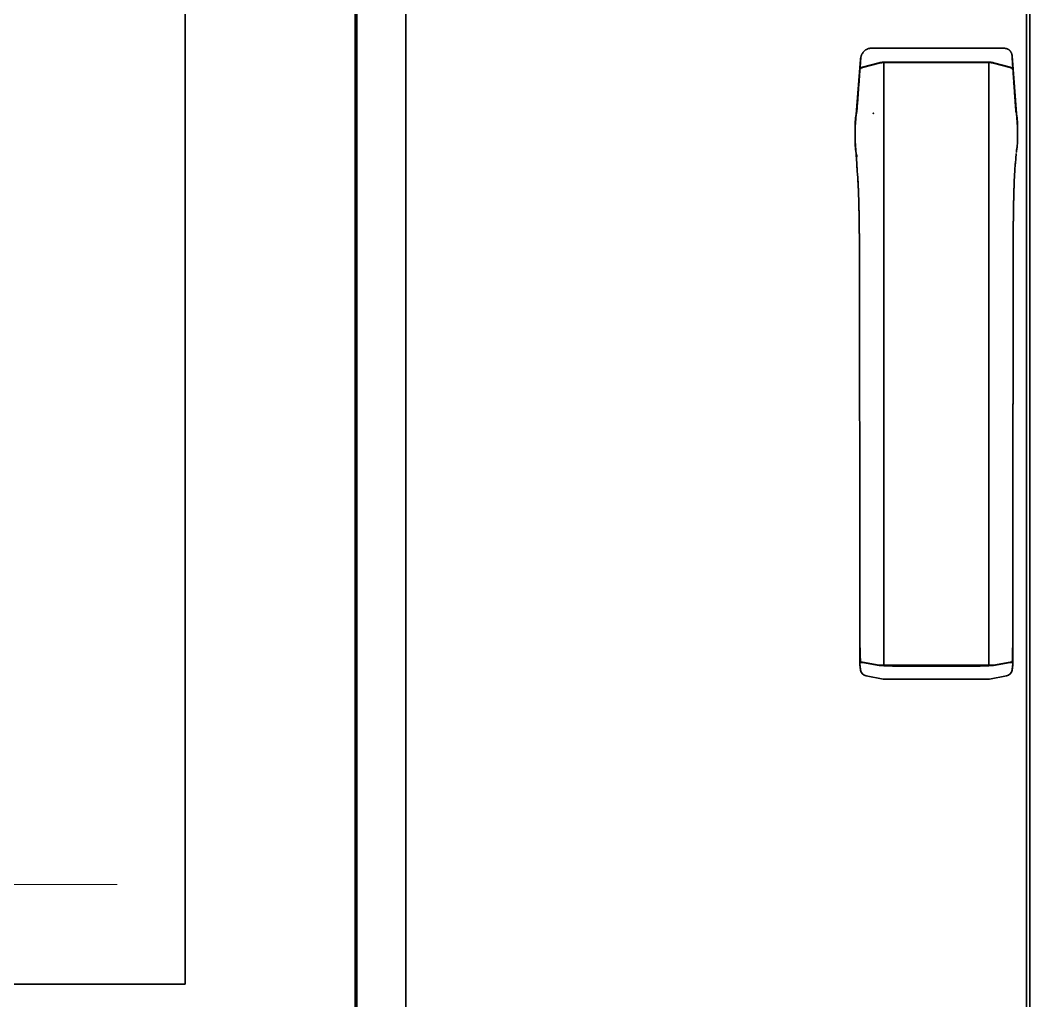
# Model space of a CAD drawing. Extents: x -760 to 4209, y 5795 to 10328.
# Drawn here: x 2413 to 2710.1, y 8201.2 to 8489.8 of the extents above; entities that cross this region are included whole.
import ezdxf

# ---------------------------------------------------------------- set-up
doc = ezdxf.new("R2010")
doc.units = 0
doc.header["$LTSCALE"] = 5
doc.layers.get('0').update_dxf_attribs({"linetype": 'CONTINUOUS', "lineweight": 0})
doc.layers.add('1', color=7, linetype='CONTINUOUS', true_color=0xffffff)

msp = doc.modelspace()

# ---------------------------------------------------------------- linework, layer by layer
at = {"color": 2}
msp.add_line((2118.55, 8235.4), (2441.55, 8235.4), dxfattribs=at)
at = {"layer": '1', "color": 7, "linetype": 'Continuous', "lineweight": 35}
for p, q in [((2511.55, 8055.9), (2511.55, 8802.4)), ((2512.05, 8055.9), (2512.05, 8802.4)), ((2526.47, 8055.9), (2526.47, 8802.4)), ((2709.05, 8055.9), (2709.05, 8799.4)), ((2710.05, 8787.58), (2710.05, 8012.25)), ((2461.55, 8206.1), (2461.55, 8699.15)), ((2667.22, 8481.62), (2663.21, 8481.55)), ((2667.25, 8481.62), (2667.22, 8481.62)), ((2667.25, 8481.62), (2697.86, 8481.62)), ((2697.89, 8481.62), (2697.86, 8481.62)), ((2702.71, 8481.54), (2697.89, 8481.62)), ((2660.82, 8475.96), (2665.72, 8477.31)), ((2660.82, 8475.86), (2665.72, 8477.21)), ((2665.72, 8477.21), (2665.72, 8477.31)), ((2697.98, 8477.5), (2667.13, 8477.5)), ((2667.13, 8477.4), (2667.13, 8477.5)), ((2697.98, 8477.4), (2667.13, 8477.4)), ((2667.13, 8477.4), (2667.13, 8299.9)), ((2697.98, 8477.4), (2697.98, 8477.5)), ((2697.98, 8299.9), (2697.98, 8477.4)), ((2704.29, 8475.96), (2699.39, 8477.31)), ((2704.29, 8475.86), (2699.39, 8477.21)), ((2660.21, 8475.55), (2660.24, 8475.77)), ((2660.21, 8475.45), (2660.24, 8475.67)), ((2704.9, 8475.55), (2704.87, 8475.77)), ((2704.9, 8475.45), (2704.87, 8475.67)), ((2704.97, 8471.51), (2704.98, 8471.51)), ((2658.65, 8458.4), (2658.65, 8454.4)), ((2658.65, 8458.4), (2658.65, 8458.4)), ((2706.46, 8458.45), (2706.46, 8458.45)), ((2706.46, 8455.19), (2706.46, 8458.45)), ((2660.13, 8305.01), (2660.14, 8305.01)), ((2704.97, 8305.01), (2704.98, 8305.01)), ((2660.24, 8300.97), (2660.22, 8301.08)), ((2660.24, 8300.87), (2660.22, 8300.98)), ((2665.72, 8300), (2660.82, 8300.85)), ((2665.72, 8299.9), (2660.82, 8300.75)), ((2704.29, 8300.85), (2699.39, 8300)), ((2704.29, 8300.75), (2699.39, 8299.9)), ((2704.89, 8301.08), (2704.87, 8300.97)), ((2704.89, 8300.98), (2704.87, 8300.87)), ((2660.06, 8300.3), (2660.26, 8298.77)), ((2660.07, 8300.04), (2660.28, 8298.51)), ((2667.13, 8300), (2665.72, 8300)), ((2667.13, 8299.9), (2665.72, 8299.9)), ((2666.7, 8299.9), (2667.08, 8299.83)), ((2667.08, 8299.83), (2667.08, 8299.9)), ((2667.13, 8300), (2697.98, 8300)), ((2667.13, 8299.9), (2697.98, 8299.9)), ((2667.25, 8299.9), (2667.25, 8299.82)), ((2667.25, 8299.82), (2669.69, 8299.82)), ((2669.63, 8299.73), (2695.48, 8299.73)), ((2695.42, 8299.82), (2697.86, 8299.82)), ((2697.86, 8299.82), (2697.86, 8299.9)), ((2697.98, 8300), (2699.39, 8300)), ((2697.98, 8299.9), (2699.39, 8299.9)), ((2698.03, 8299.9), (2698.03, 8299.83)), ((2698.03, 8299.83), (2698.41, 8299.9)), ((2704.83, 8298.51), (2705.04, 8300.03)), ((2704.85, 8298.77), (2705.05, 8300.3)), ((2661.89, 8296.81), (2666.88, 8295.86)), ((2667.25, 8295.83), (2697.86, 8295.83)), ((2698.23, 8295.86), (2703.22, 8296.81)), ((2098.55, 8206.1), (2461.55, 8206.1))]:
    msp.add_line(p, q, dxfattribs=at)
for centre, start, end in [((2662.26, 8298.77), 187.6724, 259.2776), ((2702.85, 8298.77), 280.7224, 352.3276), ((2667.25, 8297.83), 259.2776, 270), ((2697.86, 8297.83), 270, 280.7224)]:
    msp.add_arc(centre, 2, start, end, dxfattribs=at)
for centre, major_axis, ratio, start_param, end_param in [((2660.23, 8305.05), (0, -4), 0.021815, 4.712389, 6.161012), ((2660.23, 8304.95), (0, -4), 0.021815, 4.712389, 6.161012), ((2704.88, 8305.05), (0, 4), 0.021815, 3.263766, 4.712389), ((2704.88, 8304.95), (0, 4), 0.021815, 3.263766, 4.712389), ((2662.26, 8298.77), (-1.98, -0.27), 0.981303, 6.146756, 6.283186), ((2667.25, 8299.87), (0.25, 0), 0.19438, 3.940081, 4.712389), ((2672.55, 8299.51), (3, 0), 0.341222, 2.83571, 2.924198), ((2692.55, 8299.51), (-3, 0), 0.341222, 3.358987, 3.447476), ((2697.86, 8299.87), (0.25, 0), 0.19438, 4.712389, 5.484697), ((2702.85, 8298.77), (1.98, -0.27), 0.981303, 6.283185, 6.419614)]:
    msp.add_ellipse(centre, major_axis=major_axis, ratio=ratio, start_param=start_param, end_param=end_param, dxfattribs=at)
for points, degree in [([(2660.34, 8478.97), (2659.76, 8471.12), (2659.19, 8463.27)], 2), ([(2705.93, 8463.27), (2705.36, 8471.5), (2704.8, 8479.73)], 2), ([(2706.46, 8458.45), (2705.92, 8465.39), (2705.39, 8472.33), (2704.85, 8479.27)], 3), ([(2660.26, 8478.27), (2659.72, 8471.65), (2659.19, 8465.02), (2658.65, 8458.4)], 3)]:
    msp.add_open_spline(points, degree=degree, dxfattribs=at)
for points, degree, knots in [([(2660.26, 8478.27), (2660.26, 8478.28), (2660.26, 8478.29), (2660.26, 8478.3), (2660.26, 8478.32), (2660.26, 8478.37), (2660.27, 8478.46), (2660.27, 8478.53), (2660.29, 8478.69), (2660.3, 8478.79), (2660.33, 8478.92), (2660.34, 8478.95), (2660.35, 8479), (2660.37, 8479.08), (2660.39, 8479.15), (2660.43, 8479.3), (2660.47, 8479.4), (2660.53, 8479.55), (2660.55, 8479.6), (2660.59, 8479.69), (2660.62, 8479.74), (2660.69, 8479.88), (2660.74, 8479.97), (2660.85, 8480.15), (2660.97, 8480.32), (2661.1, 8480.47), (2661.2, 8480.59), (2661.24, 8480.63), (2661.29, 8480.68), (2661.31, 8480.7), (2661.35, 8480.73), (2661.44, 8480.82), (2661.61, 8480.97), (2661.78, 8481.08), (2661.95, 8481.19), (2662.03, 8481.23), (2662.16, 8481.3), (2662.21, 8481.32), (2662.28, 8481.35), (2662.3, 8481.36), (2662.35, 8481.38), (2662.37, 8481.39), (2662.49, 8481.43), (2662.58, 8481.46), (2662.77, 8481.5), (2662.86, 8481.52), (2663, 8481.54), (2663.05, 8481.55), (2663.12, 8481.55), (2663.16, 8481.55), (2663.2, 8481.55), (2663.22, 8481.55), (2663.23, 8481.55), (2663.24, 8481.55), (2663.25, 8481.55)], 3, [0, 0, 0, 0, 0.003906, 0.003906, 0.007813, 0.015625, 0.03125, 0.0625, 0.0625, 0.125, 0.125, 0.140625, 0.140625, 0.15625, 0.1875, 0.1875, 0.25, 0.25, 0.28125, 0.28125, 0.3125, 0.3125, 0.375, 0.375, 0.4375, 0.5, 0.5, 0.53125, 0.53125, 0.546875, 0.546875, 0.5625, 0.625, 0.6875, 0.6875, 0.75, 0.75, 0.78125, 0.78125, 0.796875, 0.796875, 0.8125, 0.8125, 0.875, 0.875, 0.9375, 0.9375, 0.96875, 0.96875, 0.984375, 0.992188, 0.996094, 0.996094, 1, 1, 1, 1]), ([(2702.64, 8481.54), (2702.64, 8481.54), (2702.64, 8481.54), (2702.65, 8481.54), (2702.66, 8481.54), (2702.67, 8481.54), (2702.7, 8481.54), (2702.76, 8481.54), (2702.82, 8481.53), (2702.92, 8481.52), (2703.06, 8481.5), (2703.2, 8481.46), (2703.31, 8481.42), (2703.34, 8481.41), (2703.41, 8481.38), (2703.44, 8481.37), (2703.51, 8481.34), (2703.54, 8481.32), (2703.6, 8481.29), (2703.64, 8481.27), (2703.73, 8481.21), (2703.85, 8481.13), (2703.97, 8481.04), (2704.05, 8480.97), (2704.08, 8480.95), (2704.13, 8480.89), (2704.16, 8480.87), (2704.24, 8480.79), (2704.33, 8480.68), (2704.42, 8480.56), (2704.5, 8480.44), (2704.54, 8480.37), (2704.58, 8480.29), (2704.59, 8480.28), (2704.61, 8480.24), (2704.63, 8480.19), (2704.66, 8480.14), (2704.7, 8480.04), (2704.73, 8479.97), (2704.76, 8479.87), (2704.77, 8479.83), (2704.79, 8479.76), (2704.8, 8479.73), (2704.82, 8479.62), (2704.83, 8479.55), (2704.84, 8479.44), (2704.85, 8479.39), (2704.85, 8479.33), (2704.85, 8479.3), (2704.85, 8479.28), (2704.85, 8479.28), (2704.85, 8479.27), (2704.85, 8479.27), (2704.85, 8479.27)], 3, [0, 0, 0, 0, 0.001953, 0.001953, 0.003906, 0.007812, 0.015625, 0.03125, 0.0625, 0.0625, 0.125, 0.1875, 0.1875, 0.21875, 0.21875, 0.25, 0.25, 0.28125, 0.28125, 0.3125, 0.3125, 0.375, 0.4375, 0.4375, 0.46875, 0.46875, 0.5, 0.5, 0.5625, 0.625, 0.625, 0.6875, 0.6875, 0.703125, 0.703125, 0.71875, 0.75, 0.75, 0.8125, 0.8125, 0.84375, 0.84375, 0.875, 0.875, 0.9375, 0.9375, 0.96875, 0.984375, 0.992187, 0.996094, 0.998047, 0.998047, 1, 1, 1, 1]), ([(2660.24, 8475.77), (2660.24, 8475.8), (2660.3, 8475.84), (2660.5, 8475.9), (2660.64, 8475.93), (2660.82, 8475.96)], 3, [0, 0, 0, 0, 0.5, 0.5, 1, 1, 1, 1]), ([(2660.24, 8475.67), (2660.24, 8475.7), (2660.3, 8475.74), (2660.5, 8475.8), (2660.64, 8475.83), (2660.82, 8475.86)], 3, [0, 0, 0, 0, 0.5, 0.5, 1, 1, 1, 1]), ([(2665.72, 8477.31), (2665.9, 8477.34), (2666.13, 8477.37), (2666.61, 8477.44), (2666.87, 8477.47), (2667.13, 8477.5)], 3, [0, 0, 0, 0, 0.5, 0.5, 1, 1, 1, 1]), ([(2665.72, 8477.21), (2665.9, 8477.24), (2666.13, 8477.27), (2666.61, 8477.34), (2666.87, 8477.37), (2667.13, 8477.4)], 3, [0, 0, 0, 0, 0.5, 0.5, 1, 1, 1, 1]), ([(2699.39, 8477.31), (2699.3, 8477.32), (2699.2, 8477.34), (2698.98, 8477.37), (2698.86, 8477.39), (2698.62, 8477.42), (2698.5, 8477.44), (2698.24, 8477.47), (2698.11, 8477.49), (2697.98, 8477.5)], 3, [0, 0, 0, 0, 0.25, 0.25, 0.5, 0.5, 0.75, 0.75, 1, 1, 1, 1]), ([(2699.39, 8477.21), (2699.3, 8477.22), (2699.2, 8477.24), (2698.98, 8477.27), (2698.86, 8477.29), (2698.62, 8477.32), (2698.5, 8477.34), (2698.24, 8477.37), (2698.11, 8477.39), (2697.98, 8477.4)], 3, [0, 0, 0, 0, 0.25, 0.25, 0.5, 0.5, 0.75, 0.75, 1, 1, 1, 1]), ([(2704.87, 8475.77), (2704.87, 8475.79), (2704.85, 8475.8), (2704.8, 8475.84), (2704.76, 8475.85), (2704.66, 8475.88), (2704.6, 8475.9), (2704.46, 8475.93), (2704.38, 8475.95), (2704.29, 8475.96)], 3, [0, 0, 0, 0, 0.25, 0.25, 0.5, 0.5, 0.75, 0.75, 1, 1, 1, 1]), ([(2704.87, 8475.67), (2704.87, 8475.69), (2704.85, 8475.7), (2704.8, 8475.74), (2704.76, 8475.75), (2704.66, 8475.78), (2704.6, 8475.8), (2704.46, 8475.83), (2704.38, 8475.85), (2704.29, 8475.86)], 3, [0, 0, 0, 0, 0.25, 0.25, 0.5, 0.5, 0.75, 0.75, 1, 1, 1, 1]), ([(2659.19, 8463.27), (2659.18, 8463.26), (2659.14, 8463.07), (2659.1, 8462.87), (2659.03, 8462.52), (2659, 8462.34), (2658.94, 8461.99), (2658.91, 8461.81), (2658.83, 8461.27), (2658.74, 8460.56), (2658.69, 8459.84), (2658.66, 8459.3), (2658.65, 8459.03), (2658.65, 8458.71), (2658.65, 8458.56), (2658.65, 8458.48), (2658.65, 8458.44), (2658.65, 8458.42), (2658.65, 8458.41), (2658.65, 8458.4), (2658.65, 8458.4), (2658.65, 8458.4)], 3, [0, 0, 0, 0, 0.009356, 0.119428, 0.119428, 0.229499, 0.229499, 0.339571, 0.339571, 0.559714, 0.779857, 0.779857, 0.889928, 0.944964, 0.972482, 0.986241, 0.993121, 0.99656, 0.99828, 0.99828, 1, 1, 1, 1]), ([(2706.46, 8458.45), (2706.46, 8458.45), (2706.46, 8458.45), (2706.46, 8458.46), (2706.46, 8458.47), (2706.46, 8458.48), (2706.46, 8458.52), (2706.46, 8458.6), (2706.46, 8458.76), (2706.46, 8459.08), (2706.45, 8459.34), (2706.42, 8459.88), (2706.39, 8460.24), (2706.29, 8461.3), (2706.19, 8462.01), (2706.01, 8462.9), (2705.97, 8463.09), (2705.93, 8463.28)], 3, [0, 0, 0, 0, 0.001716, 0.001716, 0.003431, 0.006862, 0.013724, 0.027448, 0.054897, 0.109794, 0.219587, 0.219587, 0.439174, 0.439174, 0.878349, 0.878349, 1, 1, 1, 1]), ([(2706.06, 8450.89), (2706.08, 8451.02), (2706.11, 8451.15), (2706.16, 8451.47), (2706.19, 8451.65), (2706.27, 8452.21), (2706.32, 8452.58), (2706.43, 8453.7), (2706.46, 8454.44), (2706.46, 8455.19)], 3, [0, 0, 0, 0, 0.092794, 0.092794, 0.222395, 0.222395, 0.481597, 0.481597, 1, 1, 1, 1]), ([(2658.65, 8454.45), (2658.65, 8454.45), (2658.65, 8454.45), (2658.65, 8454.44), (2658.65, 8454.43), (2658.65, 8454.41), (2658.65, 8454.37), (2658.65, 8454.29), (2658.65, 8454.13), (2658.65, 8453.82), (2658.66, 8453.55), (2658.69, 8453.01), (2658.72, 8452.65), (2658.82, 8451.58), (2658.95, 8450.67), (2659.14, 8449.77), (2659.19, 8449.57)], 3, [0, 0, 0, 0, 0.001705, 0.001705, 0.003409, 0.006819, 0.013637, 0.027275, 0.054549, 0.109099, 0.218198, 0.218198, 0.436395, 0.436395, 0.872791, 1, 1, 1, 1]), ([(2658.65, 8454.45), (2658.67, 8454.16), (2658.69, 8453.87), (2658.75, 8453.1), (2658.83, 8452.03), (2658.91, 8450.92), (2658.97, 8450.12), (2659.01, 8449.65), (2659.04, 8449.17), (2659.06, 8448.85), (2659.11, 8448.23)], 2, [0, 0, 0, 0.102138, 0.102138, 0.401425, 0.401425, 0.700713, 0.700713, 0.850356, 0.850356, 1, 1, 1]), ([(2659.16, 8446.92), (2659.19, 8446.49), (2659.27, 8445.48), (2659.4, 8443.97), (2659.48, 8442.49), (2659.51, 8441.78)], 3, [0, 0, 0, 0, 0.325083, 0.701209, 1, 1, 1, 1]), ([(2705.55, 8443.84), (2705.6, 8444.82), (2705.69, 8446.4), (2705.82, 8447.76), (2705.88, 8448.42), (2705.91, 8448.66)], 3, [0, 0, 0, 0, 0.38031, 0.717668, 1, 1, 1, 1]), ([(2705.13, 8411.98), (2705.13, 8415.06), (2705.13, 8417.5), (2705.14, 8420.93), (2705.15, 8423.73), (2705.16, 8425.58), (2705.18, 8427.22), (2705.19, 8429.16), (2705.21, 8430.96), (2705.26, 8435.1), (2705.35, 8438.4), (2705.42, 8441.43), (2705.53, 8443.77), (2705.54, 8444.15), (2705.56, 8444.51)], 2, [0, 0, 0, 0.191939, 0.191939, 0.383877, 0.383877, 0.479846, 0.479846, 0.575816, 0.575816, 0.767754, 0.767754, 0.959693, 0.959693, 1, 1, 1]), ([(2659.5, 8442.47), (2659.54, 8441.85), (2659.56, 8441.21), (2659.66, 8439.08), (2659.73, 8436.43), (2659.77, 8434.96), (2659.84, 8431.61), (2659.86, 8429.87), (2659.9, 8426.91), (2659.92, 8423.23), (2659.94, 8420.63), (2659.95, 8417.29), (2659.95, 8414.5), (2659.96, 8411.89)], 2, [0, 0, 0, 0.073409, 0.073409, 0.258727, 0.258727, 0.351386, 0.444045, 0.444045, 0.629364, 0.629364, 0.814682, 0.814682, 1, 1, 1]), ([(2659.96, 8411.89), (2659.96, 8411.4), (2659.96, 8404.74), (2659.97, 8400.63), (2659.97, 8397.64), (2659.98, 8390.57), (2659.98, 8383.44), (2659.99, 8369.35), (2660.01, 8355.04), (2660.03, 8328.05), (2660.06, 8300.3)], 2, [0, 0, 0, 0.063639, 0.063639, 0.127278, 0.127278, 0.254556, 0.254556, 0.509112, 0.509112, 1, 1, 1]), ([(2705.05, 8300.3), (2705.07, 8328.18), (2705.09, 8355.08), (2705.1, 8366.54), (2705.11, 8377.81), (2705.11, 8387.73), (2705.12, 8391.45), (2705.12, 8395.61), (2705.12, 8401.69), (2705.12, 8403.73), (2705.12, 8405.78), (2705.12, 8407.11), (2705.13, 8408.23), (2705.13, 8410.7), (2705.13, 8411.98)], 2, [0, 0, 0, 0.490943, 0.490943, 0.694566, 0.694566, 0.81674, 0.81674, 0.90837, 0.90837, 0.945022, 0.945022, 0.967013, 0.967013, 1, 1, 1]), ([(2660.82, 8300.85), (2660.64, 8300.87), (2660.5, 8300.89), (2660.3, 8300.93), (2660.24, 8300.95), (2660.24, 8300.97)], 3, [0, 0, 0, 0, 0.5, 0.5, 1, 1, 1, 1]), ([(2660.82, 8300.75), (2660.64, 8300.77), (2660.5, 8300.79), (2660.3, 8300.83), (2660.24, 8300.85), (2660.24, 8300.87)], 3, [0, 0, 0, 0, 0.5, 0.5, 1, 1, 1, 1]), ([(2704.87, 8300.97), (2704.87, 8300.95), (2704.81, 8300.93), (2704.61, 8300.89), (2704.47, 8300.87), (2704.29, 8300.85)], 3, [0, 0, 0, 0, 0.5, 0.5, 1, 1, 1, 1]), ([(2704.87, 8300.87), (2704.87, 8300.85), (2704.81, 8300.83), (2704.61, 8300.79), (2704.47, 8300.77), (2704.29, 8300.75)], 3, [0, 0, 0, 0, 0.5, 0.5, 1, 1, 1, 1])]:
    msp.add_open_spline(points, degree=degree, knots=knots, dxfattribs=at)
for points, weights in [([(2706, 8450.55), (2706.01, 8449.61), (2705.91, 8448.66)], [1, 0.976874136878, 0.95713982612]), ([(2659.16, 8446.94), (2659.1, 8447.59), (2659.11, 8448.23)], [0.963881716736, 0.980821620104, 1])]:
    msp.add_rational_spline(points, weights, degree=2, dxfattribs=at)
msp.add_point((2664.05, 8462.4), dxfattribs=at)

doc.saveas('drawing.dxf')
